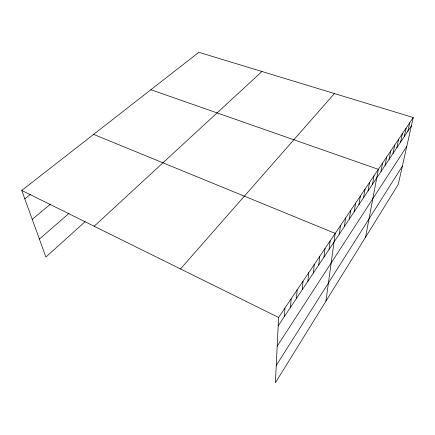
<?xml version="1.0" encoding="UTF-8"?>
<svg xmlns="http://www.w3.org/2000/svg" width="435" height="435" viewBox="0 0 435 435"><rect width="100%" height="100%" fill="white"/><g stroke="black" fill="none" stroke-linecap="round" stroke-linejoin="round"><path stroke-width="0.65" d="M413.25 117.537L278.59 317.447L275.415 382.697L398.27 184.413L413.25 117.537L198.86 52.303L21.75 190.438L45.914 257.063L85.048 221.741M284.441 316.484L284.947 308.007M290.536 307.333L291.135 298.823M296.469 298.421L297.159 289.879M302.254 289.743L303.021 281.173M307.888 281.282L308.736 272.696M313.379 273.039L314.298 264.431M318.73 264.997L319.725 256.378M323.955 257.156L325.016 248.526M329.05 249.505L330.17 240.87M325.945 301.14L335.206 233.399L93.612 134.388M339.256 234.182L340.496 225.542M344.357 226.526L345.656 217.886M349.327 219.061L350.681 210.426M354.177 211.78L355.58 203.15M358.908 204.678L360.359 196.054M363.529 197.746L365.025 189.133M368.037 190.976L369.576 182.374M372.436 184.364L374.018 175.778M365.541 237.238L378.358 169.34L150.874 89.73M380.94 171.602L382.593 163.049M385.046 165.436L386.731 156.899M389.059 159.411L390.777 150.896M392.984 153.517L394.735 145.024M396.823 147.753L398.601 139.282M400.581 142.109L402.386 133.665M404.256 136.595L406.083 128.173M407.856 131.191L409.705 122.795M276.258 365.422L402.348 166.213M277.193 346.162L406.796 146.35M278.177 325.886L411.374 125.905M180.503 268.944L334.417 93.552M94.161 226.249L261.968 71.503M39.389 239.081L69.062 213.308M32.228 219.332L50.503 204.129M24.806 198.86L30.493 194.336M21.75 190.438L278.59 317.447"/></g></svg>
